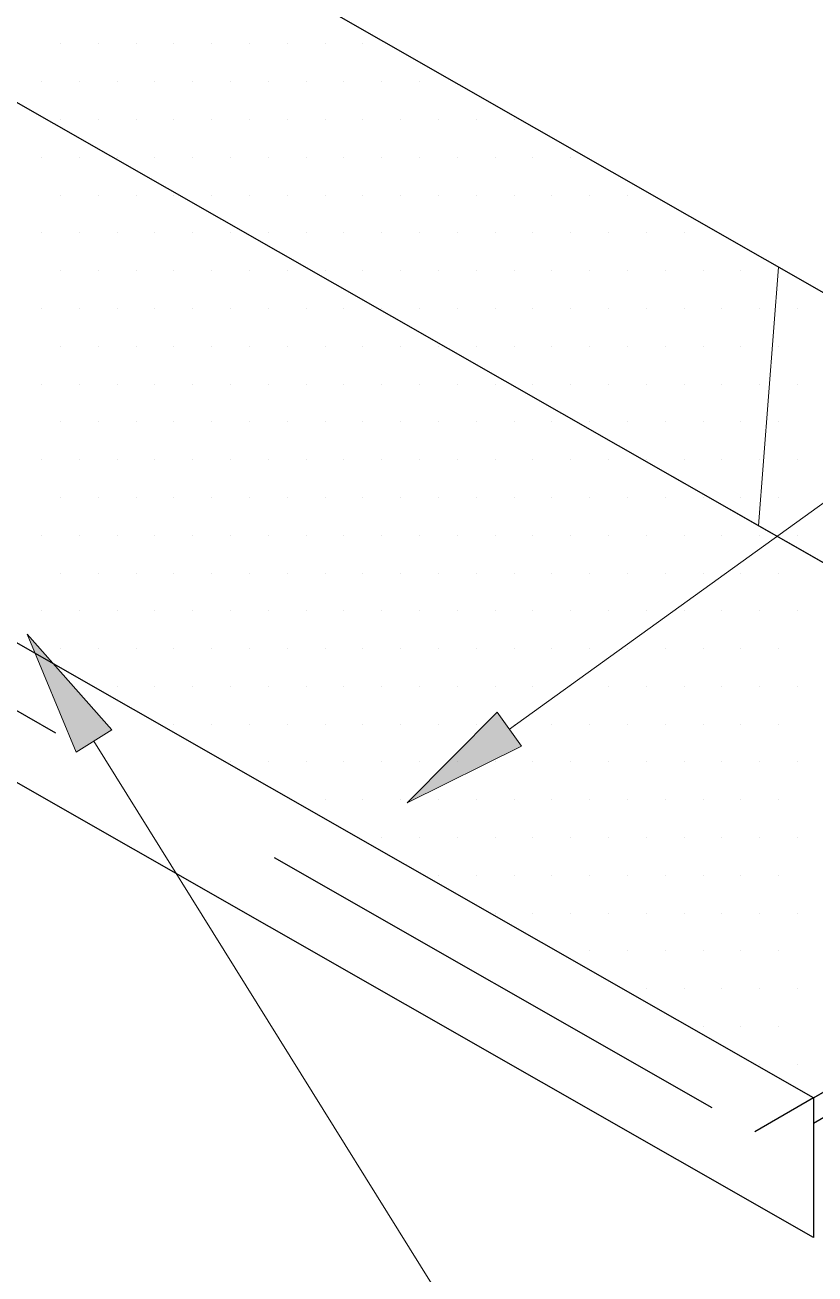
# Model space of a CAD drawing. Extents: x -1392 to 5791, y -3809 to 1722.
# Drawn here: x -570.54 to -542.32, y 1485.36 to 1529.97 of the extents above; entities that cross this region are included whole.
import ezdxf

# ---------------------------------------------------------------- set-up
doc = ezdxf.new("R2010")
doc.units = 0
doc.header["$MEASUREMENT"] = 0
doc.linetypes.add('AI-Linetype-44', pattern=[27, 18, -9])
doc.linetypes.add('AI-Linetype-45', pattern=[27, 18, -9])
for name, color, linetype, lineweight in [('.ATI-HATCH', 7, 'Continuous', 0), ('G-ANNO-TTLB', 7, 'Continuous', 0), ('TYVEK', 7, 'Continuous', 0)]:
    doc.layers.add(name, color=color, linetype=linetype, lineweight=lineweight)

# ---------------------------------------------------------------- blocks, each defined once
blk = doc.blocks.new('Block_121')
at = {"layer": '.ATI-HATCH'}
for points, knots in [([(-659.973, 1578.106), (-659.973, 1578.106), (-668.371, 1573.247), (-668.371, 1573.247), (-668.371, 1573.247), (-676.769, 1568.388), (-676.769, 1568.388), (-676.769, 1568.388), (-542.374, 1491.646), (-542.374, 1491.646), (-542.374, 1491.646), (-525.577, 1501.364), (-525.577, 1501.364), (-525.577, 1501.364), (-659.973, 1578.106), (-659.973, 1578.106)], [0, 0, 0, 0, 1, 1, 1, 2, 2, 2, 3, 3, 3, 4, 4, 4, 5, 5, 5, 5]), ([(-586.834, 1545.997), (-586.834, 1545.997), (-587.553, 1536.753), (-587.553, 1536.753), (-587.553, 1536.753), (-544.344, 1512.08), (-544.344, 1512.08), (-544.344, 1512.08), (-543.625, 1521.324), (-543.625, 1521.324), (-543.625, 1521.324), (-586.834, 1545.997), (-586.834, 1545.997)], [0, 0, 0, 0, 1, 1, 1, 2, 2, 2, 3, 3, 3, 4, 4, 4, 4]), ([(-543.625, 1521.324), (-543.625, 1521.324), (-544.344, 1512.08), (-544.344, 1512.08), (-544.344, 1512.08), (-525.577, 1501.364), (-525.577, 1501.364), (-525.577, 1501.364), (-517.179, 1506.222), (-517.179, 1506.222), (-517.179, 1506.222), (-543.625, 1521.324), (-543.625, 1521.324)], [0, 0, 0, 0, 1, 1, 1, 2, 2, 2, 3, 3, 3, 4, 4, 4, 4])]:
    blk.add_open_spline(points, degree=3, knots=knots, dxfattribs=at)
at = {"layer": '.ATI-HATCH', "color": 8, "lineweight": 0, "true_color": 0x808080}
for points in [[(-569.271, 1529.297), (-569.271, 1529.297), (-569.271, 1529.297), (-569.271, 1529.297)], [(-567.921, 1529.297), (-567.921, 1529.297), (-567.921, 1529.297), (-567.921, 1529.297)], [(-566.571, 1529.297), (-566.571, 1529.297), (-566.571, 1529.297), (-566.571, 1529.297)], [(-565.221, 1529.297), (-565.221, 1529.297), (-565.221, 1529.297), (-565.221, 1529.297)], [(-563.871, 1529.297), (-563.871, 1529.297), (-563.871, 1529.297), (-563.871, 1529.297)], [(-562.521, 1529.297), (-562.521, 1529.297), (-562.521, 1529.297), (-562.521, 1529.297)], [(-561.171, 1529.297), (-561.171, 1529.297), (-561.171, 1529.297), (-561.171, 1529.297)], [(-559.821, 1529.297), (-559.821, 1529.297), (-559.821, 1529.297), (-559.821, 1529.297)], [(-558.471, 1529.297), (-558.471, 1529.297), (-558.471, 1529.297), (-558.471, 1529.297)], [(-569.946, 1527.947), (-569.946, 1527.947), (-569.946, 1527.947), (-569.946, 1527.947)], [(-568.596, 1527.947), (-568.596, 1527.947), (-568.596, 1527.947), (-568.596, 1527.947)], [(-567.246, 1527.947), (-567.246, 1527.947), (-567.246, 1527.947), (-567.246, 1527.947)], [(-565.896, 1527.947), (-565.896, 1527.947), (-565.896, 1527.947), (-565.896, 1527.947)], [(-564.546, 1527.947), (-564.546, 1527.947), (-564.546, 1527.947), (-564.546, 1527.947)], [(-563.196, 1527.947), (-563.196, 1527.947), (-563.196, 1527.947), (-563.196, 1527.947)], [(-561.846, 1527.947), (-561.846, 1527.947), (-561.846, 1527.947), (-561.846, 1527.947)], [(-560.496, 1527.947), (-560.496, 1527.947), (-560.496, 1527.947), (-560.496, 1527.947)], [(-559.146, 1527.947), (-559.146, 1527.947), (-559.146, 1527.947), (-559.146, 1527.947)], [(-557.796, 1527.947), (-557.796, 1527.947), (-557.796, 1527.947), (-557.796, 1527.947)], [(-556.446, 1527.947), (-556.446, 1527.947), (-556.446, 1527.947), (-556.446, 1527.947)], [(-569.271, 1526.597), (-569.271, 1526.597), (-569.271, 1526.597), (-569.271, 1526.597)], [(-567.921, 1526.597), (-567.921, 1526.597), (-567.921, 1526.597), (-567.921, 1526.597)], [(-566.571, 1526.597), (-566.571, 1526.597), (-566.571, 1526.597), (-566.571, 1526.597)], [(-565.221, 1526.597), (-565.221, 1526.597), (-565.221, 1526.597), (-565.221, 1526.597)], [(-563.871, 1526.597), (-563.871, 1526.597), (-563.871, 1526.597), (-563.871, 1526.597)], [(-562.521, 1526.597), (-562.521, 1526.597), (-562.521, 1526.597), (-562.521, 1526.597)], [(-561.171, 1526.597), (-561.171, 1526.597), (-561.171, 1526.597), (-561.171, 1526.597)], [(-559.821, 1526.597), (-559.821, 1526.597), (-559.821, 1526.597), (-559.821, 1526.597)], [(-558.471, 1526.597), (-558.471, 1526.597), (-558.471, 1526.597), (-558.471, 1526.597)], [(-557.121, 1526.597), (-557.121, 1526.597), (-557.121, 1526.597), (-557.121, 1526.597)], [(-555.771, 1526.597), (-555.771, 1526.597), (-555.771, 1526.597), (-555.771, 1526.597)], [(-554.421, 1526.597), (-554.421, 1526.597), (-554.421, 1526.597), (-554.421, 1526.597)], [(-553.071, 1526.597), (-553.071, 1526.597), (-553.071, 1526.597), (-553.071, 1526.597)], [(-569.946, 1525.247), (-569.946, 1525.247), (-569.946, 1525.247), (-569.946, 1525.247)], [(-568.596, 1525.247), (-568.596, 1525.247), (-568.596, 1525.247), (-568.596, 1525.247)], [(-567.246, 1525.247), (-567.246, 1525.247), (-567.246, 1525.247), (-567.246, 1525.247)], [(-565.896, 1525.247), (-565.896, 1525.247), (-565.896, 1525.247), (-565.896, 1525.247)], [(-564.546, 1525.247), (-564.546, 1525.247), (-564.546, 1525.247), (-564.546, 1525.247)], [(-563.196, 1525.247), (-563.196, 1525.247), (-563.196, 1525.247), (-563.196, 1525.247)], [(-561.846, 1525.247), (-561.846, 1525.247), (-561.846, 1525.247), (-561.846, 1525.247)], [(-560.496, 1525.247), (-560.496, 1525.247), (-560.496, 1525.247), (-560.496, 1525.247)], [(-559.146, 1525.247), (-559.146, 1525.247), (-559.146, 1525.247), (-559.146, 1525.247)], [(-557.796, 1525.247), (-557.796, 1525.247), (-557.796, 1525.247), (-557.796, 1525.247)], [(-556.446, 1525.247), (-556.446, 1525.247), (-556.446, 1525.247), (-556.446, 1525.247)], [(-555.096, 1525.247), (-555.096, 1525.247), (-555.096, 1525.247), (-555.096, 1525.247)], [(-553.746, 1525.247), (-553.746, 1525.247), (-553.746, 1525.247), (-553.746, 1525.247)], [(-552.396, 1525.247), (-552.396, 1525.247), (-552.396, 1525.247), (-552.396, 1525.247)], [(-551.046, 1525.247), (-551.046, 1525.247), (-551.046, 1525.247), (-551.046, 1525.247)], [(-569.271, 1523.897), (-569.271, 1523.897), (-569.271, 1523.897), (-569.271, 1523.897)], [(-567.921, 1523.897), (-567.921, 1523.897), (-567.921, 1523.897), (-567.921, 1523.897)], [(-566.571, 1523.897), (-566.571, 1523.897), (-566.571, 1523.897), (-566.571, 1523.897)], [(-565.221, 1523.897), (-565.221, 1523.897), (-565.221, 1523.897), (-565.221, 1523.897)], [(-563.871, 1523.897), (-563.871, 1523.897), (-563.871, 1523.897), (-563.871, 1523.897)], [(-562.521, 1523.897), (-562.521, 1523.897), (-562.521, 1523.897), (-562.521, 1523.897)], [(-561.171, 1523.897), (-561.171, 1523.897), (-561.171, 1523.897), (-561.171, 1523.897)], [(-559.821, 1523.897), (-559.821, 1523.897), (-559.821, 1523.897), (-559.821, 1523.897)], [(-558.471, 1523.897), (-558.471, 1523.897), (-558.471, 1523.897), (-558.471, 1523.897)], [(-557.121, 1523.897), (-557.121, 1523.897), (-557.121, 1523.897), (-557.121, 1523.897)], [(-555.771, 1523.897), (-555.771, 1523.897), (-555.771, 1523.897), (-555.771, 1523.897)], [(-554.421, 1523.897), (-554.421, 1523.897), (-554.421, 1523.897), (-554.421, 1523.897)], [(-553.071, 1523.897), (-553.071, 1523.897), (-553.071, 1523.897), (-553.071, 1523.897)], [(-551.721, 1523.897), (-551.721, 1523.897), (-551.721, 1523.897), (-551.721, 1523.897)], [(-550.371, 1523.897), (-550.371, 1523.897), (-550.371, 1523.897), (-550.371, 1523.897)], [(-549.021, 1523.897), (-549.021, 1523.897), (-549.021, 1523.897), (-549.021, 1523.897)], [(-569.946, 1522.547), (-569.946, 1522.547), (-569.946, 1522.547), (-569.946, 1522.547)], [(-568.596, 1522.547), (-568.596, 1522.547), (-568.596, 1522.547), (-568.596, 1522.547)], [(-567.246, 1522.547), (-567.246, 1522.547), (-567.246, 1522.547), (-567.246, 1522.547)], [(-565.896, 1522.547), (-565.896, 1522.547), (-565.896, 1522.547), (-565.896, 1522.547)], [(-564.546, 1522.547), (-564.546, 1522.547), (-564.546, 1522.547), (-564.546, 1522.547)], [(-563.196, 1522.547), (-563.196, 1522.547), (-563.196, 1522.547), (-563.196, 1522.547)], [(-561.846, 1522.547), (-561.846, 1522.547), (-561.846, 1522.547), (-561.846, 1522.547)], [(-560.496, 1522.547), (-560.496, 1522.547), (-560.496, 1522.547), (-560.496, 1522.547)], [(-559.146, 1522.547), (-559.146, 1522.547), (-559.146, 1522.547), (-559.146, 1522.547)], [(-557.796, 1522.547), (-557.796, 1522.547), (-557.796, 1522.547), (-557.796, 1522.547)], [(-556.446, 1522.547), (-556.446, 1522.547), (-556.446, 1522.547), (-556.446, 1522.547)], [(-555.096, 1522.547), (-555.096, 1522.547), (-555.096, 1522.547), (-555.096, 1522.547)], [(-553.746, 1522.547), (-553.746, 1522.547), (-553.746, 1522.547), (-553.746, 1522.547)], [(-552.396, 1522.547), (-552.396, 1522.547), (-552.396, 1522.547), (-552.396, 1522.547)], [(-551.046, 1522.547), (-551.046, 1522.547), (-551.046, 1522.547), (-551.046, 1522.547)], [(-549.696, 1522.547), (-549.696, 1522.547), (-549.696, 1522.547), (-549.696, 1522.547)], [(-548.346, 1522.547), (-548.346, 1522.547), (-548.346, 1522.547), (-548.346, 1522.547)], [(-546.996, 1522.547), (-546.996, 1522.547), (-546.996, 1522.547), (-546.996, 1522.547)], [(-569.271, 1521.197), (-569.271, 1521.197), (-569.271, 1521.197), (-569.271, 1521.197)], [(-567.921, 1521.197), (-567.921, 1521.197), (-567.921, 1521.197), (-567.921, 1521.197)], [(-566.571, 1521.197), (-566.571, 1521.197), (-566.571, 1521.197), (-566.571, 1521.197)], [(-565.221, 1521.197), (-565.221, 1521.197), (-565.221, 1521.197), (-565.221, 1521.197)], [(-563.871, 1521.197), (-563.871, 1521.197), (-563.871, 1521.197), (-563.871, 1521.197)], [(-562.521, 1521.197), (-562.521, 1521.197), (-562.521, 1521.197), (-562.521, 1521.197)], [(-561.171, 1521.197), (-561.171, 1521.197), (-561.171, 1521.197), (-561.171, 1521.197)], [(-559.821, 1521.197), (-559.821, 1521.197), (-559.821, 1521.197), (-559.821, 1521.197)], [(-558.471, 1521.197), (-558.471, 1521.197), (-558.471, 1521.197), (-558.471, 1521.197)], [(-557.121, 1521.197), (-557.121, 1521.197), (-557.121, 1521.197), (-557.121, 1521.197)], [(-555.771, 1521.197), (-555.771, 1521.197), (-555.771, 1521.197), (-555.771, 1521.197)], [(-554.421, 1521.197), (-554.421, 1521.197), (-554.421, 1521.197), (-554.421, 1521.197)], [(-553.071, 1521.197), (-553.071, 1521.197), (-553.071, 1521.197), (-553.071, 1521.197)], [(-551.721, 1521.197), (-551.721, 1521.197), (-551.721, 1521.197), (-551.721, 1521.197)], [(-550.371, 1521.197), (-550.371, 1521.197), (-550.371, 1521.197), (-550.371, 1521.197)], [(-549.021, 1521.197), (-549.021, 1521.197), (-549.021, 1521.197), (-549.021, 1521.197)], [(-547.671, 1521.197), (-547.671, 1521.197), (-547.671, 1521.197), (-547.671, 1521.197)], [(-546.321, 1521.197), (-546.321, 1521.197), (-546.321, 1521.197), (-546.321, 1521.197)], [(-544.971, 1521.197), (-544.971, 1521.197), (-544.971, 1521.197), (-544.971, 1521.197)], [(-543.621, 1521.197), (-543.621, 1521.197), (-543.621, 1521.197), (-543.621, 1521.197)], [(-569.946, 1519.847), (-569.946, 1519.847), (-569.946, 1519.847), (-569.946, 1519.847)], [(-568.596, 1519.847), (-568.596, 1519.847), (-568.596, 1519.847), (-568.596, 1519.847)], [(-567.246, 1519.847), (-567.246, 1519.847), (-567.246, 1519.847), (-567.246, 1519.847)], [(-565.896, 1519.847), (-565.896, 1519.847), (-565.896, 1519.847), (-565.896, 1519.847)], [(-564.546, 1519.847), (-564.546, 1519.847), (-564.546, 1519.847), (-564.546, 1519.847)], [(-563.196, 1519.847), (-563.196, 1519.847), (-563.196, 1519.847), (-563.196, 1519.847)], [(-561.846, 1519.847), (-561.846, 1519.847), (-561.846, 1519.847), (-561.846, 1519.847)], [(-560.496, 1519.847), (-560.496, 1519.847), (-560.496, 1519.847), (-560.496, 1519.847)], [(-559.146, 1519.847), (-559.146, 1519.847), (-559.146, 1519.847), (-559.146, 1519.847)], [(-557.796, 1519.847), (-557.796, 1519.847), (-557.796, 1519.847), (-557.796, 1519.847)], [(-556.446, 1519.847), (-556.446, 1519.847), (-556.446, 1519.847), (-556.446, 1519.847)], [(-555.096, 1519.847), (-555.096, 1519.847), (-555.096, 1519.847), (-555.096, 1519.847)], [(-553.746, 1519.847), (-553.746, 1519.847), (-553.746, 1519.847), (-553.746, 1519.847)], [(-552.396, 1519.847), (-552.396, 1519.847), (-552.396, 1519.847), (-552.396, 1519.847)], [(-551.046, 1519.847), (-551.046, 1519.847), (-551.046, 1519.847), (-551.046, 1519.847)], [(-549.696, 1519.847), (-549.696, 1519.847), (-549.696, 1519.847), (-549.696, 1519.847)], [(-548.346, 1519.847), (-548.346, 1519.847), (-548.346, 1519.847), (-548.346, 1519.847)], [(-546.996, 1519.847), (-546.996, 1519.847), (-546.996, 1519.847), (-546.996, 1519.847)], [(-545.646, 1519.847), (-545.646, 1519.847), (-545.646, 1519.847), (-545.646, 1519.847)], [(-544.296, 1519.847), (-544.296, 1519.847), (-544.296, 1519.847), (-544.296, 1519.847)], [(-542.946, 1519.847), (-542.946, 1519.847), (-542.946, 1519.847), (-542.946, 1519.847)], [(-569.271, 1518.497), (-569.271, 1518.497), (-569.271, 1518.497), (-569.271, 1518.497)], [(-567.921, 1518.497), (-567.921, 1518.497), (-567.921, 1518.497), (-567.921, 1518.497)], [(-566.571, 1518.497), (-566.571, 1518.497), (-566.571, 1518.497), (-566.571, 1518.497)], [(-565.221, 1518.497), (-565.221, 1518.497), (-565.221, 1518.497), (-565.221, 1518.497)], [(-563.871, 1518.497), (-563.871, 1518.497), (-563.871, 1518.497), (-563.871, 1518.497)], [(-562.521, 1518.497), (-562.521, 1518.497), (-562.521, 1518.497), (-562.521, 1518.497)], [(-561.171, 1518.497), (-561.171, 1518.497), (-561.171, 1518.497), (-561.171, 1518.497)], [(-559.821, 1518.497), (-559.821, 1518.497), (-559.821, 1518.497), (-559.821, 1518.497)], [(-558.471, 1518.497), (-558.471, 1518.497), (-558.471, 1518.497), (-558.471, 1518.497)], [(-557.121, 1518.497), (-557.121, 1518.497), (-557.121, 1518.497), (-557.121, 1518.497)], [(-555.771, 1518.497), (-555.771, 1518.497), (-555.771, 1518.497), (-555.771, 1518.497)], [(-554.421, 1518.497), (-554.421, 1518.497), (-554.421, 1518.497), (-554.421, 1518.497)], [(-553.071, 1518.497), (-553.071, 1518.497), (-553.071, 1518.497), (-553.071, 1518.497)], [(-551.721, 1518.497), (-551.721, 1518.497), (-551.721, 1518.497), (-551.721, 1518.497)], [(-550.371, 1518.497), (-550.371, 1518.497), (-550.371, 1518.497), (-550.371, 1518.497)], [(-549.021, 1518.497), (-549.021, 1518.497), (-549.021, 1518.497), (-549.021, 1518.497)], [(-547.671, 1518.497), (-547.671, 1518.497), (-547.671, 1518.497), (-547.671, 1518.497)], [(-546.321, 1518.497), (-546.321, 1518.497), (-546.321, 1518.497), (-546.321, 1518.497)], [(-544.971, 1518.497), (-544.971, 1518.497), (-544.971, 1518.497), (-544.971, 1518.497)], [(-543.621, 1518.497), (-543.621, 1518.497), (-543.621, 1518.497), (-543.621, 1518.497)], [(-569.946, 1517.147), (-569.946, 1517.147), (-569.946, 1517.147), (-569.946, 1517.147)], [(-568.596, 1517.147), (-568.596, 1517.147), (-568.596, 1517.147), (-568.596, 1517.147)], [(-567.246, 1517.147), (-567.246, 1517.147), (-567.246, 1517.147), (-567.246, 1517.147)], [(-565.896, 1517.147), (-565.896, 1517.147), (-565.896, 1517.147), (-565.896, 1517.147)], [(-564.546, 1517.147), (-564.546, 1517.147), (-564.546, 1517.147), (-564.546, 1517.147)], [(-563.196, 1517.147), (-563.196, 1517.147), (-563.196, 1517.147), (-563.196, 1517.147)], [(-561.846, 1517.147), (-561.846, 1517.147), (-561.846, 1517.147), (-561.846, 1517.147)], [(-560.496, 1517.147), (-560.496, 1517.147), (-560.496, 1517.147), (-560.496, 1517.147)], [(-559.146, 1517.147), (-559.146, 1517.147), (-559.146, 1517.147), (-559.146, 1517.147)], [(-557.796, 1517.147), (-557.796, 1517.147), (-557.796, 1517.147), (-557.796, 1517.147)], [(-556.446, 1517.147), (-556.446, 1517.147), (-556.446, 1517.147), (-556.446, 1517.147)], [(-555.096, 1517.147), (-555.096, 1517.147), (-555.096, 1517.147), (-555.096, 1517.147)], [(-553.746, 1517.147), (-553.746, 1517.147), (-553.746, 1517.147), (-553.746, 1517.147)], [(-552.396, 1517.147), (-552.396, 1517.147), (-552.396, 1517.147), (-552.396, 1517.147)], [(-551.046, 1517.147), (-551.046, 1517.147), (-551.046, 1517.147), (-551.046, 1517.147)], [(-549.696, 1517.147), (-549.696, 1517.147), (-549.696, 1517.147), (-549.696, 1517.147)], [(-548.346, 1517.147), (-548.346, 1517.147), (-548.346, 1517.147), (-548.346, 1517.147)], [(-546.996, 1517.147), (-546.996, 1517.147), (-546.996, 1517.147), (-546.996, 1517.147)], [(-545.646, 1517.147), (-545.646, 1517.147), (-545.646, 1517.147), (-545.646, 1517.147)], [(-544.296, 1517.147), (-544.296, 1517.147), (-544.296, 1517.147), (-544.296, 1517.147)], [(-542.946, 1517.147), (-542.946, 1517.147), (-542.946, 1517.147), (-542.946, 1517.147)], [(-569.271, 1515.797), (-569.271, 1515.797), (-569.271, 1515.797), (-569.271, 1515.797)], [(-567.921, 1515.797), (-567.921, 1515.797), (-567.921, 1515.797), (-567.921, 1515.797)], [(-566.571, 1515.797), (-566.571, 1515.797), (-566.571, 1515.797), (-566.571, 1515.797)], [(-565.221, 1515.797), (-565.221, 1515.797), (-565.221, 1515.797), (-565.221, 1515.797)], [(-563.871, 1515.797), (-563.871, 1515.797), (-563.871, 1515.797), (-563.871, 1515.797)], [(-562.521, 1515.797), (-562.521, 1515.797), (-562.521, 1515.797), (-562.521, 1515.797)], [(-561.171, 1515.797), (-561.171, 1515.797), (-561.171, 1515.797), (-561.171, 1515.797)], [(-559.821, 1515.797), (-559.821, 1515.797), (-559.821, 1515.797), (-559.821, 1515.797)], [(-558.471, 1515.797), (-558.471, 1515.797), (-558.471, 1515.797), (-558.471, 1515.797)], [(-557.121, 1515.797), (-557.121, 1515.797), (-557.121, 1515.797), (-557.121, 1515.797)], [(-555.771, 1515.797), (-555.771, 1515.797), (-555.771, 1515.797), (-555.771, 1515.797)], [(-554.421, 1515.797), (-554.421, 1515.797), (-554.421, 1515.797), (-554.421, 1515.797)], [(-553.071, 1515.797), (-553.071, 1515.797), (-553.071, 1515.797), (-553.071, 1515.797)], [(-551.721, 1515.797), (-551.721, 1515.797), (-551.721, 1515.797), (-551.721, 1515.797)], [(-550.371, 1515.797), (-550.371, 1515.797), (-550.371, 1515.797), (-550.371, 1515.797)], [(-549.021, 1515.797), (-549.021, 1515.797), (-549.021, 1515.797), (-549.021, 1515.797)], [(-547.671, 1515.797), (-547.671, 1515.797), (-547.671, 1515.797), (-547.671, 1515.797)], [(-546.321, 1515.797), (-546.321, 1515.797), (-546.321, 1515.797), (-546.321, 1515.797)], [(-544.971, 1515.797), (-544.971, 1515.797), (-544.971, 1515.797), (-544.971, 1515.797)], [(-543.621, 1515.797), (-543.621, 1515.797), (-543.621, 1515.797), (-543.621, 1515.797)], [(-569.946, 1514.447), (-569.946, 1514.447), (-569.946, 1514.447), (-569.946, 1514.447)], [(-568.596, 1514.447), (-568.596, 1514.447), (-568.596, 1514.447), (-568.596, 1514.447)], [(-567.246, 1514.447), (-567.246, 1514.447), (-567.246, 1514.447), (-567.246, 1514.447)], [(-565.896, 1514.447), (-565.896, 1514.447), (-565.896, 1514.447), (-565.896, 1514.447)], [(-564.546, 1514.447), (-564.546, 1514.447), (-564.546, 1514.447), (-564.546, 1514.447)], [(-563.196, 1514.447), (-563.196, 1514.447), (-563.196, 1514.447), (-563.196, 1514.447)], [(-561.846, 1514.447), (-561.846, 1514.447), (-561.846, 1514.447), (-561.846, 1514.447)], [(-560.496, 1514.447), (-560.496, 1514.447), (-560.496, 1514.447), (-560.496, 1514.447)], [(-559.146, 1514.447), (-559.146, 1514.447), (-559.146, 1514.447), (-559.146, 1514.447)], [(-557.796, 1514.447), (-557.796, 1514.447), (-557.796, 1514.447), (-557.796, 1514.447)], [(-556.446, 1514.447), (-556.446, 1514.447), (-556.446, 1514.447), (-556.446, 1514.447)], [(-555.096, 1514.447), (-555.096, 1514.447), (-555.096, 1514.447), (-555.096, 1514.447)], [(-553.746, 1514.447), (-553.746, 1514.447), (-553.746, 1514.447), (-553.746, 1514.447)], [(-552.396, 1514.447), (-552.396, 1514.447), (-552.396, 1514.447), (-552.396, 1514.447)], [(-551.046, 1514.447), (-551.046, 1514.447), (-551.046, 1514.447), (-551.046, 1514.447)], [(-549.696, 1514.447), (-549.696, 1514.447), (-549.696, 1514.447), (-549.696, 1514.447)], [(-548.346, 1514.447), (-548.346, 1514.447), (-548.346, 1514.447), (-548.346, 1514.447)], [(-546.996, 1514.447), (-546.996, 1514.447), (-546.996, 1514.447), (-546.996, 1514.447)], [(-545.646, 1514.447), (-545.646, 1514.447), (-545.646, 1514.447), (-545.646, 1514.447)], [(-544.296, 1514.447), (-544.296, 1514.447), (-544.296, 1514.447), (-544.296, 1514.447)], [(-542.946, 1514.447), (-542.946, 1514.447), (-542.946, 1514.447), (-542.946, 1514.447)], [(-569.271, 1513.097), (-569.271, 1513.097), (-569.271, 1513.097), (-569.271, 1513.097)], [(-567.921, 1513.097), (-567.921, 1513.097), (-567.921, 1513.097), (-567.921, 1513.097)], [(-566.571, 1513.097), (-566.571, 1513.097), (-566.571, 1513.097), (-566.571, 1513.097)], [(-565.221, 1513.097), (-565.221, 1513.097), (-565.221, 1513.097), (-565.221, 1513.097)], [(-563.871, 1513.097), (-563.871, 1513.097), (-563.871, 1513.097), (-563.871, 1513.097)], [(-562.521, 1513.097), (-562.521, 1513.097), (-562.521, 1513.097), (-562.521, 1513.097)], [(-561.171, 1513.097), (-561.171, 1513.097), (-561.171, 1513.097), (-561.171, 1513.097)], [(-559.821, 1513.097), (-559.821, 1513.097), (-559.821, 1513.097), (-559.821, 1513.097)], [(-558.471, 1513.097), (-558.471, 1513.097), (-558.471, 1513.097), (-558.471, 1513.097)], [(-557.121, 1513.097), (-557.121, 1513.097), (-557.121, 1513.097), (-557.121, 1513.097)], [(-555.771, 1513.097), (-555.771, 1513.097), (-555.771, 1513.097), (-555.771, 1513.097)], [(-554.421, 1513.097), (-554.421, 1513.097), (-554.421, 1513.097), (-554.421, 1513.097)], [(-553.071, 1513.097), (-553.071, 1513.097), (-553.071, 1513.097), (-553.071, 1513.097)], [(-551.721, 1513.097), (-551.721, 1513.097), (-551.721, 1513.097), (-551.721, 1513.097)], [(-550.371, 1513.097), (-550.371, 1513.097), (-550.371, 1513.097), (-550.371, 1513.097)], [(-549.021, 1513.097), (-549.021, 1513.097), (-549.021, 1513.097), (-549.021, 1513.097)], [(-547.671, 1513.097), (-547.671, 1513.097), (-547.671, 1513.097), (-547.671, 1513.097)], [(-546.321, 1513.097), (-546.321, 1513.097), (-546.321, 1513.097), (-546.321, 1513.097)], [(-544.971, 1513.097), (-544.971, 1513.097), (-544.971, 1513.097), (-544.971, 1513.097)], [(-543.621, 1513.097), (-543.621, 1513.097), (-543.621, 1513.097), (-543.621, 1513.097)], [(-569.946, 1511.747), (-569.946, 1511.747), (-569.946, 1511.747), (-569.946, 1511.747)], [(-568.596, 1511.747), (-568.596, 1511.747), (-568.596, 1511.747), (-568.596, 1511.747)], [(-567.246, 1511.747), (-567.246, 1511.747), (-567.246, 1511.747), (-567.246, 1511.747)], [(-565.896, 1511.747), (-565.896, 1511.747), (-565.896, 1511.747), (-565.896, 1511.747)], [(-564.546, 1511.747), (-564.546, 1511.747), (-564.546, 1511.747), (-564.546, 1511.747)], [(-563.196, 1511.747), (-563.196, 1511.747), (-563.196, 1511.747), (-563.196, 1511.747)], [(-561.846, 1511.747), (-561.846, 1511.747), (-561.846, 1511.747), (-561.846, 1511.747)], [(-560.496, 1511.747), (-560.496, 1511.747), (-560.496, 1511.747), (-560.496, 1511.747)], [(-559.146, 1511.747), (-559.146, 1511.747), (-559.146, 1511.747), (-559.146, 1511.747)], [(-557.796, 1511.747), (-557.796, 1511.747), (-557.796, 1511.747), (-557.796, 1511.747)], [(-556.446, 1511.747), (-556.446, 1511.747), (-556.446, 1511.747), (-556.446, 1511.747)], [(-555.096, 1511.747), (-555.096, 1511.747), (-555.096, 1511.747), (-555.096, 1511.747)], [(-553.746, 1511.747), (-553.746, 1511.747), (-553.746, 1511.747), (-553.746, 1511.747)], [(-552.396, 1511.747), (-552.396, 1511.747), (-552.396, 1511.747), (-552.396, 1511.747)], [(-551.046, 1511.747), (-551.046, 1511.747), (-551.046, 1511.747), (-551.046, 1511.747)], [(-549.696, 1511.747), (-549.696, 1511.747), (-549.696, 1511.747), (-549.696, 1511.747)], [(-548.346, 1511.747), (-548.346, 1511.747), (-548.346, 1511.747), (-548.346, 1511.747)], [(-546.996, 1511.747), (-546.996, 1511.747), (-546.996, 1511.747), (-546.996, 1511.747)], [(-545.646, 1511.747), (-545.646, 1511.747), (-545.646, 1511.747), (-545.646, 1511.747)], [(-544.296, 1511.747), (-544.296, 1511.747), (-544.296, 1511.747), (-544.296, 1511.747)], [(-542.946, 1511.747), (-542.946, 1511.747), (-542.946, 1511.747), (-542.946, 1511.747)], [(-569.271, 1510.397), (-569.271, 1510.397), (-569.271, 1510.397), (-569.271, 1510.397)], [(-567.921, 1510.397), (-567.921, 1510.397), (-567.921, 1510.397), (-567.921, 1510.397)], [(-566.571, 1510.397), (-566.571, 1510.397), (-566.571, 1510.397), (-566.571, 1510.397)], [(-565.221, 1510.397), (-565.221, 1510.397), (-565.221, 1510.397), (-565.221, 1510.397)], [(-563.871, 1510.397), (-563.871, 1510.397), (-563.871, 1510.397), (-563.871, 1510.397)], [(-562.521, 1510.397), (-562.521, 1510.397), (-562.521, 1510.397), (-562.521, 1510.397)], [(-561.171, 1510.397), (-561.171, 1510.397), (-561.171, 1510.397), (-561.171, 1510.397)], [(-559.821, 1510.397), (-559.821, 1510.397), (-559.821, 1510.397), (-559.821, 1510.397)], [(-558.471, 1510.397), (-558.471, 1510.397), (-558.471, 1510.397), (-558.471, 1510.397)], [(-557.121, 1510.397), (-557.121, 1510.397), (-557.121, 1510.397), (-557.121, 1510.397)], [(-555.771, 1510.397), (-555.771, 1510.397), (-555.771, 1510.397), (-555.771, 1510.397)], [(-554.421, 1510.397), (-554.421, 1510.397), (-554.421, 1510.397), (-554.421, 1510.397)], [(-553.071, 1510.397), (-553.071, 1510.397), (-553.071, 1510.397), (-553.071, 1510.397)], [(-551.721, 1510.397), (-551.721, 1510.397), (-551.721, 1510.397), (-551.721, 1510.397)], [(-550.371, 1510.397), (-550.371, 1510.397), (-550.371, 1510.397), (-550.371, 1510.397)], [(-549.021, 1510.397), (-549.021, 1510.397), (-549.021, 1510.397), (-549.021, 1510.397)], [(-547.671, 1510.397), (-547.671, 1510.397), (-547.671, 1510.397), (-547.671, 1510.397)], [(-546.321, 1510.397), (-546.321, 1510.397), (-546.321, 1510.397), (-546.321, 1510.397)], [(-544.971, 1510.397), (-544.971, 1510.397), (-544.971, 1510.397), (-544.971, 1510.397)], [(-543.621, 1510.397), (-543.621, 1510.397), (-543.621, 1510.397), (-543.621, 1510.397)], [(-569.946, 1509.047), (-569.946, 1509.047), (-569.946, 1509.047), (-569.946, 1509.047)], [(-568.596, 1509.047), (-568.596, 1509.047), (-568.596, 1509.047), (-568.596, 1509.047)], [(-567.246, 1509.047), (-567.246, 1509.047), (-567.246, 1509.047), (-567.246, 1509.047)], [(-565.896, 1509.047), (-565.896, 1509.047), (-565.896, 1509.047), (-565.896, 1509.047)], [(-564.546, 1509.047), (-564.546, 1509.047), (-564.546, 1509.047), (-564.546, 1509.047)], [(-563.196, 1509.047), (-563.196, 1509.047), (-563.196, 1509.047), (-563.196, 1509.047)], [(-561.846, 1509.047), (-561.846, 1509.047), (-561.846, 1509.047), (-561.846, 1509.047)], [(-560.496, 1509.047), (-560.496, 1509.047), (-560.496, 1509.047), (-560.496, 1509.047)], [(-559.146, 1509.047), (-559.146, 1509.047), (-559.146, 1509.047), (-559.146, 1509.047)], [(-557.796, 1509.047), (-557.796, 1509.047), (-557.796, 1509.047), (-557.796, 1509.047)], [(-556.446, 1509.047), (-556.446, 1509.047), (-556.446, 1509.047), (-556.446, 1509.047)], [(-555.096, 1509.047), (-555.096, 1509.047), (-555.096, 1509.047), (-555.096, 1509.047)], [(-553.746, 1509.047), (-553.746, 1509.047), (-553.746, 1509.047), (-553.746, 1509.047)], [(-552.396, 1509.047), (-552.396, 1509.047), (-552.396, 1509.047), (-552.396, 1509.047)], [(-551.046, 1509.047), (-551.046, 1509.047), (-551.046, 1509.047), (-551.046, 1509.047)], [(-549.696, 1509.047), (-549.696, 1509.047), (-549.696, 1509.047), (-549.696, 1509.047)], [(-548.346, 1509.047), (-548.346, 1509.047), (-548.346, 1509.047), (-548.346, 1509.047)], [(-546.996, 1509.047), (-546.996, 1509.047), (-546.996, 1509.047), (-546.996, 1509.047)], [(-545.646, 1509.047), (-545.646, 1509.047), (-545.646, 1509.047), (-545.646, 1509.047)], [(-544.296, 1509.047), (-544.296, 1509.047), (-544.296, 1509.047), (-544.296, 1509.047)], [(-542.946, 1509.047), (-542.946, 1509.047), (-542.946, 1509.047), (-542.946, 1509.047)], [(-569.271, 1507.697), (-569.271, 1507.697), (-569.271, 1507.697), (-569.271, 1507.697)], [(-567.921, 1507.697), (-567.921, 1507.697), (-567.921, 1507.697), (-567.921, 1507.697)], [(-566.571, 1507.697), (-566.571, 1507.697), (-566.571, 1507.697), (-566.571, 1507.697)], [(-565.221, 1507.697), (-565.221, 1507.697), (-565.221, 1507.697), (-565.221, 1507.697)], [(-563.871, 1507.697), (-563.871, 1507.697), (-563.871, 1507.697), (-563.871, 1507.697)], [(-562.521, 1507.697), (-562.521, 1507.697), (-562.521, 1507.697), (-562.521, 1507.697)], [(-561.171, 1507.697), (-561.171, 1507.697), (-561.171, 1507.697), (-561.171, 1507.697)], [(-559.821, 1507.697), (-559.821, 1507.697), (-559.821, 1507.697), (-559.821, 1507.697)], [(-558.471, 1507.697), (-558.471, 1507.697), (-558.471, 1507.697), (-558.471, 1507.697)], [(-557.121, 1507.697), (-557.121, 1507.697), (-557.121, 1507.697), (-557.121, 1507.697)], [(-555.771, 1507.697), (-555.771, 1507.697), (-555.771, 1507.697), (-555.771, 1507.697)], [(-554.421, 1507.697), (-554.421, 1507.697), (-554.421, 1507.697), (-554.421, 1507.697)], [(-553.071, 1507.697), (-553.071, 1507.697), (-553.071, 1507.697), (-553.071, 1507.697)], [(-551.721, 1507.697), (-551.721, 1507.697), (-551.721, 1507.697), (-551.721, 1507.697)], [(-550.371, 1507.697), (-550.371, 1507.697), (-550.371, 1507.697), (-550.371, 1507.697)], [(-549.021, 1507.697), (-549.021, 1507.697), (-549.021, 1507.697), (-549.021, 1507.697)], [(-547.671, 1507.697), (-547.671, 1507.697), (-547.671, 1507.697), (-547.671, 1507.697)], [(-546.321, 1507.697), (-546.321, 1507.697), (-546.321, 1507.697), (-546.321, 1507.697)], [(-544.971, 1507.697), (-544.971, 1507.697), (-544.971, 1507.697), (-544.971, 1507.697)], [(-543.621, 1507.697), (-543.621, 1507.697), (-543.621, 1507.697), (-543.621, 1507.697)], [(-567.246, 1506.347), (-567.246, 1506.347), (-567.246, 1506.347), (-567.246, 1506.347)], [(-565.896, 1506.347), (-565.896, 1506.347), (-565.896, 1506.347), (-565.896, 1506.347)], [(-564.546, 1506.347), (-564.546, 1506.347), (-564.546, 1506.347), (-564.546, 1506.347)], [(-563.196, 1506.347), (-563.196, 1506.347), (-563.196, 1506.347), (-563.196, 1506.347)], [(-561.846, 1506.347), (-561.846, 1506.347), (-561.846, 1506.347), (-561.846, 1506.347)], [(-560.496, 1506.347), (-560.496, 1506.347), (-560.496, 1506.347), (-560.496, 1506.347)], [(-559.146, 1506.347), (-559.146, 1506.347), (-559.146, 1506.347), (-559.146, 1506.347)], [(-557.796, 1506.347), (-557.796, 1506.347), (-557.796, 1506.347), (-557.796, 1506.347)], [(-556.446, 1506.347), (-556.446, 1506.347), (-556.446, 1506.347), (-556.446, 1506.347)], [(-555.096, 1506.347), (-555.096, 1506.347), (-555.096, 1506.347), (-555.096, 1506.347)], [(-553.746, 1506.347), (-553.746, 1506.347), (-553.746, 1506.347), (-553.746, 1506.347)], [(-552.396, 1506.347), (-552.396, 1506.347), (-552.396, 1506.347), (-552.396, 1506.347)], [(-551.046, 1506.347), (-551.046, 1506.347), (-551.046, 1506.347), (-551.046, 1506.347)], [(-549.696, 1506.347), (-549.696, 1506.347), (-549.696, 1506.347), (-549.696, 1506.347)], [(-548.346, 1506.347), (-548.346, 1506.347), (-548.346, 1506.347), (-548.346, 1506.347)], [(-546.996, 1506.347), (-546.996, 1506.347), (-546.996, 1506.347), (-546.996, 1506.347)], [(-545.646, 1506.347), (-545.646, 1506.347), (-545.646, 1506.347), (-545.646, 1506.347)], [(-544.296, 1506.347), (-544.296, 1506.347), (-544.296, 1506.347), (-544.296, 1506.347)], [(-542.946, 1506.347), (-542.946, 1506.347), (-542.946, 1506.347), (-542.946, 1506.347)], [(-565.221, 1504.997), (-565.221, 1504.997), (-565.221, 1504.997), (-565.221, 1504.997)], [(-563.871, 1504.997), (-563.871, 1504.997), (-563.871, 1504.997), (-563.871, 1504.997)], [(-562.521, 1504.997), (-562.521, 1504.997), (-562.521, 1504.997), (-562.521, 1504.997)], [(-561.171, 1504.997), (-561.171, 1504.997), (-561.171, 1504.997), (-561.171, 1504.997)], [(-559.821, 1504.997), (-559.821, 1504.997), (-559.821, 1504.997), (-559.821, 1504.997)], [(-558.471, 1504.997), (-558.471, 1504.997), (-558.471, 1504.997), (-558.471, 1504.997)], [(-557.121, 1504.997), (-557.121, 1504.997), (-557.121, 1504.997), (-557.121, 1504.997)], [(-555.771, 1504.997), (-555.771, 1504.997), (-555.771, 1504.997), (-555.771, 1504.997)], [(-554.421, 1504.997), (-554.421, 1504.997), (-554.421, 1504.997), (-554.421, 1504.997)], [(-553.071, 1504.997), (-553.071, 1504.997), (-553.071, 1504.997), (-553.071, 1504.997)], [(-551.721, 1504.997), (-551.721, 1504.997), (-551.721, 1504.997), (-551.721, 1504.997)], [(-550.371, 1504.997), (-550.371, 1504.997), (-550.371, 1504.997), (-550.371, 1504.997)], [(-549.021, 1504.997), (-549.021, 1504.997), (-549.021, 1504.997), (-549.021, 1504.997)], [(-547.671, 1504.997), (-547.671, 1504.997), (-547.671, 1504.997), (-547.671, 1504.997)], [(-546.321, 1504.997), (-546.321, 1504.997), (-546.321, 1504.997), (-546.321, 1504.997)], [(-544.971, 1504.997), (-544.971, 1504.997), (-544.971, 1504.997), (-544.971, 1504.997)], [(-543.621, 1504.997), (-543.621, 1504.997), (-543.621, 1504.997), (-543.621, 1504.997)], [(-563.196, 1503.647), (-563.196, 1503.647), (-563.196, 1503.647), (-563.196, 1503.647)], [(-561.846, 1503.647), (-561.846, 1503.647), (-561.846, 1503.647), (-561.846, 1503.647)], [(-560.496, 1503.647), (-560.496, 1503.647), (-560.496, 1503.647), (-560.496, 1503.647)], [(-559.146, 1503.647), (-559.146, 1503.647), (-559.146, 1503.647), (-559.146, 1503.647)], [(-557.796, 1503.647), (-557.796, 1503.647), (-557.796, 1503.647), (-557.796, 1503.647)], [(-556.446, 1503.647), (-556.446, 1503.647), (-556.446, 1503.647), (-556.446, 1503.647)], [(-555.096, 1503.647), (-555.096, 1503.647), (-555.096, 1503.647), (-555.096, 1503.647)], [(-553.746, 1503.647), (-553.746, 1503.647), (-553.746, 1503.647), (-553.746, 1503.647)], [(-552.396, 1503.647), (-552.396, 1503.647), (-552.396, 1503.647), (-552.396, 1503.647)], [(-551.046, 1503.647), (-551.046, 1503.647), (-551.046, 1503.647), (-551.046, 1503.647)], [(-549.696, 1503.647), (-549.696, 1503.647), (-549.696, 1503.647), (-549.696, 1503.647)], [(-548.346, 1503.647), (-548.346, 1503.647), (-548.346, 1503.647), (-548.346, 1503.647)], [(-546.996, 1503.647), (-546.996, 1503.647), (-546.996, 1503.647), (-546.996, 1503.647)], [(-545.646, 1503.647), (-545.646, 1503.647), (-545.646, 1503.647), (-545.646, 1503.647)], [(-544.296, 1503.647), (-544.296, 1503.647), (-544.296, 1503.647), (-544.296, 1503.647)], [(-542.946, 1503.647), (-542.946, 1503.647), (-542.946, 1503.647), (-542.946, 1503.647)], [(-559.821, 1502.297), (-559.821, 1502.297), (-559.821, 1502.297), (-559.821, 1502.297)], [(-558.471, 1502.297), (-558.471, 1502.297), (-558.471, 1502.297), (-558.471, 1502.297)], [(-557.121, 1502.297), (-557.121, 1502.297), (-557.121, 1502.297), (-557.121, 1502.297)], [(-555.771, 1502.297), (-555.771, 1502.297), (-555.771, 1502.297), (-555.771, 1502.297)], [(-554.421, 1502.297), (-554.421, 1502.297), (-554.421, 1502.297), (-554.421, 1502.297)], [(-553.071, 1502.297), (-553.071, 1502.297), (-553.071, 1502.297), (-553.071, 1502.297)], [(-551.721, 1502.297), (-551.721, 1502.297), (-551.721, 1502.297), (-551.721, 1502.297)], [(-550.371, 1502.297), (-550.371, 1502.297), (-550.371, 1502.297), (-550.371, 1502.297)], [(-549.021, 1502.297), (-549.021, 1502.297), (-549.021, 1502.297), (-549.021, 1502.297)], [(-547.671, 1502.297), (-547.671, 1502.297), (-547.671, 1502.297), (-547.671, 1502.297)], [(-546.321, 1502.297), (-546.321, 1502.297), (-546.321, 1502.297), (-546.321, 1502.297)], [(-544.971, 1502.297), (-544.971, 1502.297), (-544.971, 1502.297), (-544.971, 1502.297)], [(-543.621, 1502.297), (-543.621, 1502.297), (-543.621, 1502.297), (-543.621, 1502.297)], [(-557.796, 1500.947), (-557.796, 1500.947), (-557.796, 1500.947), (-557.796, 1500.947)], [(-556.446, 1500.947), (-556.446, 1500.947), (-556.446, 1500.947), (-556.446, 1500.947)], [(-555.096, 1500.947), (-555.096, 1500.947), (-555.096, 1500.947), (-555.096, 1500.947)], [(-553.746, 1500.947), (-553.746, 1500.947), (-553.746, 1500.947), (-553.746, 1500.947)], [(-552.396, 1500.947), (-552.396, 1500.947), (-552.396, 1500.947), (-552.396, 1500.947)], [(-551.046, 1500.947), (-551.046, 1500.947), (-551.046, 1500.947), (-551.046, 1500.947)], [(-549.696, 1500.947), (-549.696, 1500.947), (-549.696, 1500.947), (-549.696, 1500.947)], [(-548.346, 1500.947), (-548.346, 1500.947), (-548.346, 1500.947), (-548.346, 1500.947)], [(-546.996, 1500.947), (-546.996, 1500.947), (-546.996, 1500.947), (-546.996, 1500.947)], [(-545.646, 1500.947), (-545.646, 1500.947), (-545.646, 1500.947), (-545.646, 1500.947)], [(-544.296, 1500.947), (-544.296, 1500.947), (-544.296, 1500.947), (-544.296, 1500.947)], [(-542.946, 1500.947), (-542.946, 1500.947), (-542.946, 1500.947), (-542.946, 1500.947)], [(-555.771, 1499.597), (-555.771, 1499.597), (-555.771, 1499.597), (-555.771, 1499.597)], [(-554.421, 1499.597), (-554.421, 1499.597), (-554.421, 1499.597), (-554.421, 1499.597)], [(-553.071, 1499.597), (-553.071, 1499.597), (-553.071, 1499.597), (-553.071, 1499.597)], [(-551.721, 1499.597), (-551.721, 1499.597), (-551.721, 1499.597), (-551.721, 1499.597)], [(-550.371, 1499.597), (-550.371, 1499.597), (-550.371, 1499.597), (-550.371, 1499.597)], [(-549.021, 1499.597), (-549.021, 1499.597), (-549.021, 1499.597), (-549.021, 1499.597)], [(-547.671, 1499.597), (-547.671, 1499.597), (-547.671, 1499.597), (-547.671, 1499.597)], [(-546.321, 1499.597), (-546.321, 1499.597), (-546.321, 1499.597), (-546.321, 1499.597)], [(-544.971, 1499.597), (-544.971, 1499.597), (-544.971, 1499.597), (-544.971, 1499.597)], [(-543.621, 1499.597), (-543.621, 1499.597), (-543.621, 1499.597), (-543.621, 1499.597)], [(-553.746, 1498.247), (-553.746, 1498.247), (-553.746, 1498.247), (-553.746, 1498.247)], [(-552.396, 1498.247), (-552.396, 1498.247), (-552.396, 1498.247), (-552.396, 1498.247)], [(-551.046, 1498.247), (-551.046, 1498.247), (-551.046, 1498.247), (-551.046, 1498.247)], [(-549.696, 1498.247), (-549.696, 1498.247), (-549.696, 1498.247), (-549.696, 1498.247)], [(-548.346, 1498.247), (-548.346, 1498.247), (-548.346, 1498.247), (-548.346, 1498.247)], [(-546.996, 1498.247), (-546.996, 1498.247), (-546.996, 1498.247), (-546.996, 1498.247)], [(-545.646, 1498.247), (-545.646, 1498.247), (-545.646, 1498.247), (-545.646, 1498.247)], [(-544.296, 1498.247), (-544.296, 1498.247), (-544.296, 1498.247), (-544.296, 1498.247)], [(-542.946, 1498.247), (-542.946, 1498.247), (-542.946, 1498.247), (-542.946, 1498.247)], [(-550.371, 1496.897), (-550.371, 1496.897), (-550.371, 1496.897), (-550.371, 1496.897)], [(-549.021, 1496.897), (-549.021, 1496.897), (-549.021, 1496.897), (-549.021, 1496.897)], [(-547.671, 1496.897), (-547.671, 1496.897), (-547.671, 1496.897), (-547.671, 1496.897)], [(-546.321, 1496.897), (-546.321, 1496.897), (-546.321, 1496.897), (-546.321, 1496.897)], [(-544.971, 1496.897), (-544.971, 1496.897), (-544.971, 1496.897), (-544.971, 1496.897)], [(-543.621, 1496.897), (-543.621, 1496.897), (-543.621, 1496.897), (-543.621, 1496.897)], [(-548.346, 1495.547), (-548.346, 1495.547), (-548.346, 1495.547), (-548.346, 1495.547)], [(-546.996, 1495.547), (-546.996, 1495.547), (-546.996, 1495.547), (-546.996, 1495.547)], [(-545.646, 1495.547), (-545.646, 1495.547), (-545.646, 1495.547), (-545.646, 1495.547)], [(-544.296, 1495.547), (-544.296, 1495.547), (-544.296, 1495.547), (-544.296, 1495.547)], [(-542.946, 1495.547), (-542.946, 1495.547), (-542.946, 1495.547), (-542.946, 1495.547)], [(-546.321, 1494.197), (-546.321, 1494.197), (-546.321, 1494.197), (-546.321, 1494.197)], [(-544.971, 1494.197), (-544.971, 1494.197), (-544.971, 1494.197), (-544.971, 1494.197)], [(-543.621, 1494.197), (-543.621, 1494.197), (-543.621, 1494.197), (-543.621, 1494.197)], [(-544.296, 1492.847), (-544.296, 1492.847), (-544.296, 1492.847), (-544.296, 1492.847)], [(-542.946, 1492.847), (-542.946, 1492.847), (-542.946, 1492.847), (-542.946, 1492.847)]]:
    blk.add_open_spline(points, degree=3, dxfattribs=at)
blk = doc.blocks.new('Block_442')
at = {"layer": 'TYVEK', "true_color": 0x000000, "transparency": 33554483}
h = blk.add_hatch(color=18, dxfattribs=at)
h.dxf.hatch_style = 2
h.paths.add_polyline_path([(-568.716, 1504), (-570.457, 1508.217), (-567.443, 1504.793)])
at = {"layer": 'TYVEK', "color": 18, "lineweight": 0, "true_color": 0x000000}
blk.add_line((-568.079, 1504.396), (-548.582, 1473.076), dxfattribs=at)
at = {"layer": 'TYVEK'}
blk.add_lwpolyline([(-568.716, 1504), (-570.457, 1508.217), (-567.443, 1504.793), (-567.443, 1504.793)], close=True, dxfattribs=at)
blk = doc.blocks.new('Block_444')
at = {"layer": 'TYVEK', "true_color": 0x000000, "transparency": 33554483}
h = blk.add_hatch(color=18, dxfattribs=at)
h.dxf.hatch_style = 2
h.paths.add_polyline_path([(-552.8, 1504.215), (-556.89, 1502.193), (-553.676, 1505.432)])
at = {"layer": 'TYVEK', "color": 18, "lineweight": 0, "true_color": 0x000000}
blk.add_line((-553.238, 1504.823), (-535.014, 1517.949), dxfattribs=at)
at = {"layer": 'TYVEK'}
blk.add_lwpolyline([(-552.8, 1504.215), (-556.89, 1502.193), (-553.676, 1505.432), (-553.676, 1505.432)], close=True, dxfattribs=at)

msp = doc.modelspace()

# ---------------------------------------------------------------- hatches: boundary and pattern name
at = {"layer": 'G-ANNO-TTLB', "true_color": 0xff00ff, "transparency": 33554687}
h = msp.add_hatch(color=6, dxfattribs=at)
edge = h.paths.add_edge_path()
edge.add_spline(control_points=[(1773.018, -796.5), (1773.018, -796.5), (-1156.5, -796.5), (-1156.5, -796.5), (-1156.5, -796.5), (-1156.5, 1660.5), (-1156.5, 1660.5), (-1156.5, 1660.5), (1773.018, 1660.5), (1773.018, 1660.5), (1773.018, 1660.5), (1773.018, -796.5), (1773.018, -796.5)], knot_values=[0, 0, 0, 0, 1, 1, 1, 2, 2, 2, 3, 3, 3, 4, 4, 4, 4], degree=3, periodic=0)
edge = h.paths.add_edge_path()
edge.add_spline(control_points=[(-1147.5, 1651.5), (-1147.5, 1651.5), (-1147.5, -787.5), (-1147.5, -787.5), (-1147.5, -787.5), (1764.018, -787.5), (1764.018, -787.5), (1764.018, -787.5), (1764.018, 1651.5), (1764.018, 1651.5), (1764.018, 1651.5), (-1147.5, 1651.5), (-1147.5, 1651.5)], knot_values=[0, 0, 0, 0, 1, 1, 1, 2, 2, 2, 3, 3, 3, 4, 4, 4, 4], degree=3, periodic=0)
edge.add_line((-1147.5, 1651.5), (-1147.5, 1651.5))

# ---------------------------------------------------------------- linework, layer by layer
at = {"layer": 'G-ANNO-TTLB'}
for points in [[(1773.018, -796.5), (1773.018, -796.5), (-1156.5, -796.5), (-1156.5, -796.5), (-1156.5, -796.5), (-1156.5, 1660.5), (-1156.5, 1660.5), (-1156.5, 1660.5), (1773.018, 1660.5), (1773.018, 1660.5), (1773.018, 1660.5), (1773.018, -796.5), (1773.018, -796.5)], [(-1147.5, 1651.5), (-1147.5, 1651.5), (-1147.5, -787.5), (-1147.5, -787.5), (-1147.5, -787.5), (1764.018, -787.5), (1764.018, -787.5), (1764.018, -787.5), (1764.018, 1651.5), (1764.018, 1651.5), (1764.018, 1651.5), (-1147.5, 1651.5), (-1147.5, 1651.5)]]:
    msp.add_open_spline(points, degree=3, knots=[0, 0, 0, 0, 1, 1, 1, 2, 2, 2, 3, 3, 3, 4, 4, 4, 4], dxfattribs=at)
at = {"layer": 'TYVEK', "color": 4, "lineweight": 25, "true_color": 0x00ffff}
for p, q in [((-517.179, 1506.222), (-651.574, 1582.965)), ((-525.577, 1501.364), (-659.973, 1578.106)), ((-542.374, 1491.646), (-676.769, 1568.388)), ((-542.374, 1486.664), (-676.769, 1563.406)), ((-542.374, 1491.646), (-517.179, 1506.222)), ((-542.374, 1490.748), (-517.179, 1505.325)), ((-542.374, 1491.646), (-542.374, 1486.664)), ((-542.374, 1491.646), (-542.374, 1490.748))]:
    msp.add_line(p, q, dxfattribs=at)
at = {"layer": 'TYVEK', "color": 4, "linetype": 'AI-Linetype-45', "lineweight": 25, "true_color": 0x00ffff}
msp.add_line((-678.869, 1567.174), (-544.474, 1490.431), dxfattribs=at)
at = {"layer": 'TYVEK', "color": 4, "linetype": 'AI-Linetype-44', "lineweight": 25, "true_color": 0x00ffff}
msp.add_line((-542.374, 1491.646), (-544.474, 1490.431), dxfattribs=at)

# ---------------------------------------------------------------- block references
at = {"layer": '.ATI-HATCH'}
msp.add_blockref('Block_121', (0, 0), dxfattribs=at)
at = {"layer": 'TYVEK'}
for name in ['Block_444', 'Block_442']:
    msp.add_blockref(name, (0, 0), dxfattribs=at)

doc.saveas('drawing.dxf')
